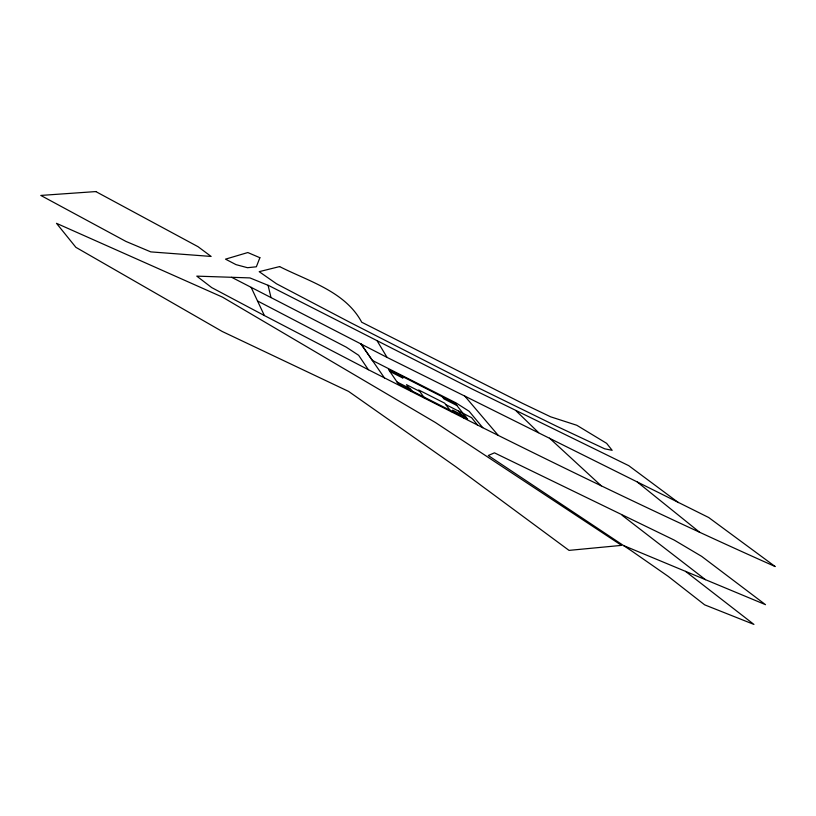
<?xml version="1.0" encoding="UTF-8"?>
<svg xmlns="http://www.w3.org/2000/svg" width="816" height="816" viewBox="0 0 816 816"><rect width="100%" height="100%" fill="white"/><g stroke="black" fill="none" stroke-linecap="round" stroke-linejoin="round"><path stroke-width="1.22" d="M231.662 277.297L196.789 276.134L211.691 287.589L264.374 315.537L368.373 369.719L482.786 427.706C579.35 475.861 676.607 522.679 775.2 566.559L708.676 517.507L387.07 357.408L231.662 277.297L249.941 277.919L268.943 285.651L470.638 388.294L628.738 465.661L678.422 502.605M623.495 545.527L765.51 604.676L701.658 556.369L674.21 540.08L494.445 452.839L488.254 455.512L631.298 550.708L668.202 576.371L704.647 604.84L753.943 624.424L685.532 571.363M397.055 382.01L410.448 388.793L411.998 390.986M465.732 416.792L452.584 410.132L454.349 412.427M389.864 371.464L402.92 378.094L401.472 376.033M456.827 405.46L444.006 398.953L442.354 396.79M419.648 391.343L406.511 384.683L411.325 391.547M445.75 404.573L471.628 417.69L477.482 425.024M251.134 287.334L257.509 300.941L346.28 347.177L358.642 355.286L368.373 369.719M622.118 515.294L705.503 579.676M637.316 482.042L699.679 532.297M549.515 438.151L601.28 485.846M516.212 410.978L538.621 432.643M464.814 396.137L498.26 435.407M482.786 427.706L469.149 411.295L456.011 402.9L372.392 360.437L360.998 343.964L384.469 377.951M458.714 411.142L464.365 418.384M451.197 411.723L444.679 403.165L418.669 389.977L424.677 398.3M377.267 341.047L387.07 357.408M257.509 300.941L264.374 315.537M268.066 285.294L271.004 297.575M259.886 257.713L256.357 266.791L247.483 267.709L235.997 264.629L225.522 259.151L247.809 252.542L259.886 257.713M279.602 266.587L259.182 271.667L276.512 283.784L350.554 322.667L474.32 385.897L556.706 426.258L604.615 448.79L612.153 450.32L606.635 443.343L576.79 425.269L550.678 416.833L522.322 403.257L361.702 322.218C345.341 291.496 308.611 281.306 279.602 266.587M621.557 545.374L569.027 550.382L455.675 466.63L348.595 391.415L222.227 331.48L75.878 247.33L56.488 223.319L222.462 297.116L435.387 422.494L621.557 545.374M95.829 191.576L40.8 195.432L125.98 241.444L150.807 251.889L211.13 256.438L198.033 246.697L95.829 191.576M467.558 419.118L398.534 384.173L388.477 369.434L455.114 403.277L467.558 419.118"/></g></svg>
